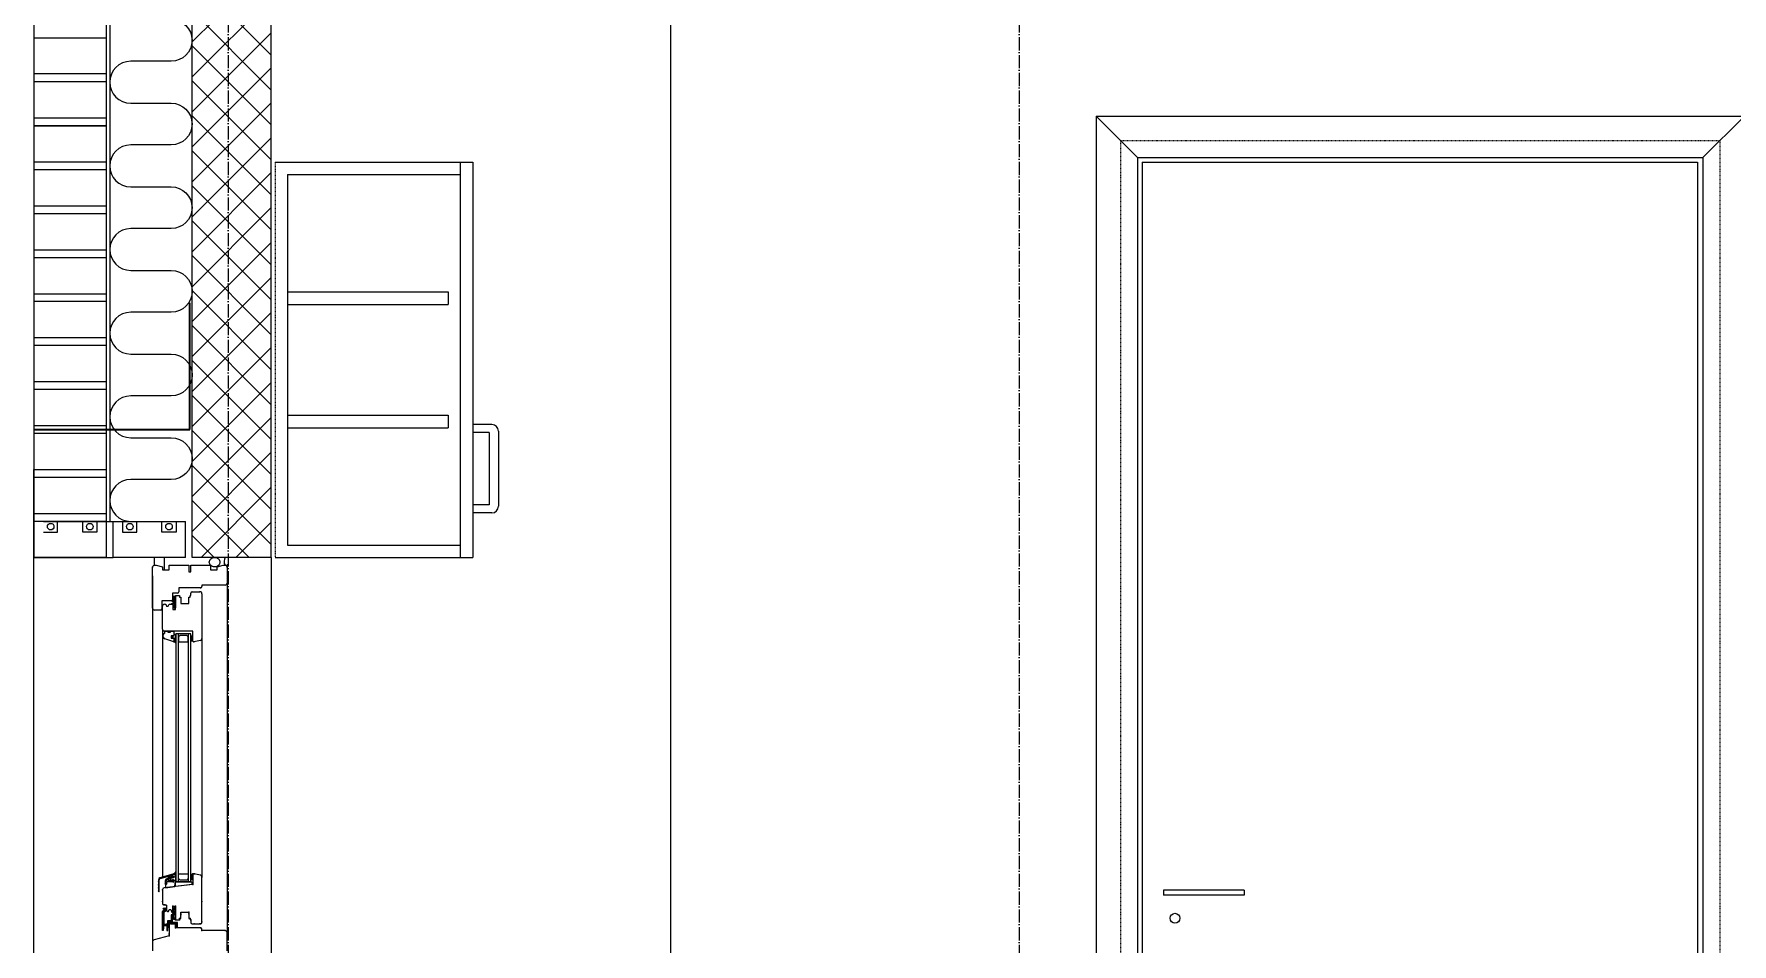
# Model space of a CAD drawing. Header units: millimetres. Extents: x -17350 to 3652, y -2474 to 12378.
# Drawn here: x -9524 to -6947, y 4914 to 6295 of the extents above; entities that cross this region are included whole.
import ezdxf

# ---------------------------------------------------------------- set-up
doc = ezdxf.new("R2010")
doc.units = ezdxf.units.MM
doc.linetypes.add('CENTERLINE', pattern=[27, 20, -3, 1, -3])
doc.linetypes.add('DASHED_1', pattern=[2, 1, -1])
for name, color, linetype, lineweight in [('BETON', 3, 'Continuous', 18), ('HATCH', 8, 'Continuous', 9), ('KITCHEN', 4, 'Continuous', 18), ('KONTUR', 221, 'Continuous', 18), ('MODUL', 8, 'CENTERLINE', 9), ('SNIT', 2, 'Continuous', 35), ('TEGLFUGER', 7, 'Continuous', 9), ('WINDOOR', 181, 'Continuous', 9)]:
    doc.layers.add(name, color=color, linetype=linetype, lineweight=lineweight)

msp = doc.modelspace()

# ---------------------------------------------------------------- hatches: boundary and pattern name
at = {"layer": 'HATCH'}
h = msp.add_hatch(dxfattribs=at)
h.set_pattern_fill('ANSI37', color=256, scale=300, style=0)
h.set_pattern_definition([(45, (-17348.408, -1516.35), (-26.5165, 26.5165), []), (135, (-17348.408, -1516.35), (-26.5165, -26.5165), [])])
h.paths.add_polyline_path([(-9229.4, 6475.3), (-9284.4, 6475.3), (-9284.4, 5500.6), (-9229.4, 5500.6)])
h.paths.add_polyline_path([(-9229.4, 5500.6), (-9164.4, 5500.6), (-9164.4, 6475.3), (-9229.4, 6475.3)])
h.paths.add_polyline_path([(-9229.4, 6675.3), (-9229.4, 6475.3), (-8029.4, 6475.3), (-8029.4, 6675.3)])

# ---------------------------------------------------------------- linework, layer by layer
at = {"layer": 'BETON'}
for p, q in [((-9284.4, 5500.6), (-9284.4, 7688.6)), ((-9164.4, 5500.6), (-9164.4, 6475.3)), ((-9164.4, 5500.6), (-9284.4, 5500.6))]:
    msp.add_line(p, q, dxfattribs=at)
at = {"layer": 'HATCH'}
msp.add_line((-9409.4, 7622), (-9409.4, 5555.3), dxfattribs=at)
msp.add_lwpolyline([(-9316.1, 6316.6, -1), (-9316.1, 6253.2), (-9377.6, 6253.2, 1), (-9377.6, 6189.7), (-9316.1, 6189.7, -1), (-9316.1, 6126.3), (-9377.6, 6126.3, 1), (-9377.6, 6062.8), (-9316.1, 6062.8, -1), (-9316.1, 5999.4), (-9377.6, 5999.4, 1), (-9377.6, 5936), (-9316.1, 5936, -1), (-9316.1, 5872.5), (-9377.6, 5872.5, 1), (-9377.6, 5809.1), (-9316.1, 5809.1, -1), (-9316.1, 5745.6), (-9377.6, 5745.6, 1), (-9377.6, 5682.2), (-9316.1, 5682.2, -1), (-9316.1, 5618.7), (-9377.6, 5618.7, 1), (-9377.6, 5555.3), (-9316.1, 5555.3, -0.967223)], format="xyb", dxfattribs=at)
at = {"layer": 'KITCHEN', "linetype": 'Continuous'}
for p, q in [((-9158.5, 6100.3), (-8858.5, 6100.3)), ((-8877.5, 6100.3), (-8877.5, 5500.3)), ((-8858.5, 6100.3), (-8858.5, 5500.3)), ((-9139.5, 6081.3), (-8877.5, 6081.3)), ((-9139.5, 6081.3), (-9139.5, 5519.3)), ((-9139.5, 5903.3), (-8895.7, 5903.3)), ((-8895.7, 5903.3), (-8895.7, 5884.3)), ((-9139.5, 5884.3), (-8895.7, 5884.3)), ((-9139.5, 5716.3), (-8895.7, 5716.3)), ((-9139.5, 5697.3), (-8895.7, 5697.3)), ((-8895.7, 5716.3), (-8895.7, 5697.3)), ((-8829.5, 5702.2), (-8858.5, 5702.2)), ((-8833.5, 5690.2), (-8858.5, 5690.2)), ((-8833.5, 5690.2), (-8833.5, 5580.2)), ((-8819.5, 5692.2), (-8819.5, 5578.2)), ((-8833.5, 5580.2), (-8858.5, 5580.2)), ((-8829.5, 5568.2), (-8858.5, 5568.2)), ((-9139.5, 5519.3), (-8877.5, 5519.3)), ((-9158.5, 5500.3), (-8858.5, 5500.3))]:
    msp.add_line(p, q, dxfattribs=at)
at = {"layer": 'KITCHEN', "linetype": 'DASHED_1'}
msp.add_line((-9158.5, 6100.3), (-9158.5, 5500.3), dxfattribs=at)
at = {"layer": 'KITCHEN', "linetype": 'Continuous'}
for centre, start, end in [((-8829.5, 5692.2), 0, 90), ((-8829.5, 5578.2), 270, 0)]:
    msp.add_arc(centre, 10, start, end, dxfattribs=at)
at = {"layer": 'KONTUR'}
for p, q in [((-9524.4, 7622), (-9524.4, 5500.6)), ((-9414.4, 5555.3), (-9414.4, 7622)), ((-8558.5, 6475.3), (-8558.5, 4884.4)), ((-9524.4, 4862), (-9524.4, 5634)), ((-9414.4, 5567.3), (-9414.4, 5622)), ((-9524.4, 5555.3), (-9524.4, 5500.6)), ((-9414.4, 5555.3), (-9524.4, 5555.3)), ((-9509.9, 5555.3), (-9488.4, 5555.3)), ((-9488.4, 5539), (-9488.4, 5555.3)), ((-9488.4, 5555.3), (-9450.3, 5555.3)), ((-9450.3, 5539), (-9450.3, 5555.3)), ((-9450.3, 5555.3), (-9428.8, 5555.3)), ((-9428.8, 5555.3), (-9428.8, 5539)), ((-9428.8, 5555.3), (-9414.4, 5555.3)), ((-9414.4, 5555.3), (-9389.9, 5555.3)), ((-9414.4, 5555.3), (-9404.4, 5555.3)), ((-9414.4, 5500.6), (-9414.4, 5555.3)), ((-9414.4, 5555.3), (-9294.4, 5555.3)), ((-9404.4, 5500.6), (-9404.4, 5555.3)), ((-9389.9, 5555.3), (-9389.9, 5539)), ((-9389.9, 5555.3), (-9368.4, 5555.3)), ((-9368.4, 5539), (-9368.4, 5555.3)), ((-9368.4, 5555.3), (-9330.3, 5555.3)), ((-9330.3, 5539), (-9330.3, 5555.3)), ((-9330.3, 5555.3), (-9308.8, 5555.3)), ((-9308.8, 5555.3), (-9308.8, 5539)), ((-9294.4, 5500.6), (-9294.4, 5555.3)), ((-9509.9, 5539), (-9488.4, 5539)), ((-9428.8, 5539), (-9450.3, 5539)), ((-9389.9, 5539), (-9368.4, 5539)), ((-9308.8, 5539), (-9330.3, 5539)), ((-9524.4, 5488.6), (-9524.4, 5500.6)), ((-9524.4, 5500.6), (-9414.4, 5500.6)), ((-9414.4, 5500.6), (-9524.4, 5500.6)), ((-9414.4, 5500.6), (-9404.4, 5500.6)), ((-9294.4, 5500.6), (-9404.4, 5500.6)), ((-9164.4, 5500.6), (-9164.4, 4888.6))]:
    msp.add_line(p, q, dxfattribs=at)
for centre in [(-9499, 5547.3), (-9439.4, 5547.3), (-9379, 5547.3), (-9319.4, 5547.3)]:
    msp.add_circle(centre, 5, dxfattribs=at)
at = {"layer": 'MODUL', "linetype": 'CENTERLINE'}
for p, q in [((-9229.4, 10879.7), (-9229.4, 2130.6)), ((-8029.4, 10879.7), (-8029.4, 2130.6))]:
    msp.add_line(p, q, dxfattribs=at)
at = {"layer": 'SNIT'}
for p, q in [((-9288, 5694.7), (-9288, 5887)), ((-9524.4, 5694.7), (-9288, 5694.7))]:
    msp.add_line(p, q, dxfattribs=at)
at = {"layer": 'TEGLFUGER'}
for p, q in [((-9524.4, 6288.6), (-9414.4, 6288.6)), ((-9414.4, 6234), (-9524.4, 6234)), ((-9414.4, 6222), (-9524.4, 6222)), ((-9524.4, 6167.3), (-9414.4, 6167.3)), ((-9414.4, 6155.3), (-9524.4, 6155.3)), ((-9524.4, 6155.3), (-9414.4, 6155.3)), ((-9524.4, 6100.6), (-9414.4, 6100.6)), ((-9414.4, 6088.6), (-9524.4, 6088.6)), ((-9524.4, 6034), (-9414.4, 6034)), ((-9414.4, 6022), (-9524.4, 6022)), ((-9524.4, 5967.3), (-9414.4, 5967.3)), ((-9414.4, 5955.3), (-9524.4, 5955.3)), ((-9524.4, 5900.6), (-9414.4, 5900.6)), ((-9414.4, 5888.6), (-9524.4, 5888.6)), ((-9524.4, 5834), (-9414.4, 5834)), ((-9524.4, 5834), (-9414.4, 5834)), ((-9414.4, 5822), (-9524.4, 5822)), ((-9524.4, 5767.3), (-9414.4, 5767.3)), ((-9414.4, 5755.3), (-9524.4, 5755.3)), ((-9524.4, 5700.6), (-9414.4, 5700.6)), ((-9414.4, 5688.6), (-9524.4, 5688.6)), ((-9524.4, 5634), (-9414.4, 5634)), ((-9414.4, 5622), (-9524.4, 5622)), ((-9524.4, 5567.3), (-9414.4, 5567.3)), ((-9414.4, 5555.3), (-9524.4, 5555.3))]:
    msp.add_line(p, q, dxfattribs=at)
at = {"layer": 'WINDOOR'}
for p, q in [((-7912.6, 6170.2), (-6928.6, 6170.2)), ((-7912.6, 6170.2), (-7912.6, 3985.3)), ((-7849.6, 6107.2), (-7912.6, 6170.2)), ((-6991.7, 6107.2), (-6928.6, 6170.2)), ((-7849.6, 6107.2), (-6991.7, 6107.2)), ((-7849.6, 6107.2), (-7849.6, 3985.3)), ((-7842.6, 6100.2), (-6999.7, 6100.2)), ((-7842.6, 6100.2), (-7842.6, 3995.9)), ((-6999.7, 6100.2), (-6999.7, 3995.9)), ((-6991.7, 6107.2), (-6991.7, 3985.3)), ((-9341.4, 5488.6), (-9341.4, 5500.6)), ((-9326.5, 5481.6), (-9326.5, 5500.6)), ((-9231.4, 5490.2), (-9231.4, 4931.6)), ((-9344.4, 5472.5), (-9344.4, 4917.6)), ((-9329.4, 5391.6), (-9329.4, 5015.7)), ((-9269.4, 5377.7), (-9269.4, 5015.6)), ((-9334.2, 5009.8), (-9335.5, 5011.1)), ((-9334.2, 5008.7), (-9335.5, 5010)), ((-9334.2, 5007.5), (-9335.5, 5008.8)), ((-9334.2, 5006.4), (-9335.5, 5007.7)), ((-9334.2, 5005.3), (-9335.5, 5006.6)), ((-9334.2, 5004.1), (-9335.5, 5005.4)), ((-9334.2, 5003), (-9335.5, 5004.3)), ((-9334.2, 5001.9), (-9335.5, 5003.2)), ((-9334.2, 5000.7), (-9335.5, 5002)), ((-9334.2, 4999.6), (-9335.5, 5000.9)), ((-9334.2, 4998.5), (-9335.5, 4999.8)), ((-9334.2, 5010.9), (-9335.4, 5012.2)), ((-9334.1, 5012), (-9335.1, 5013)), ((-9333.8, 5012.8), (-9334.7, 5013.7)), ((-9333.1, 5013.3), (-9334, 5014.2)), ((-9332.2, 5013.5), (-9333.2, 5014.5)), ((-9331.4, 5013.8), (-9332.4, 5014.8)), ((-9330.5, 5014), (-9331.5, 5015)), ((-9329.6, 5014.3), (-9330.6, 5015.3)), ((-9328.7, 5014.5), (-9329.7, 5015.6)), ((-9327.8, 5014.8), (-9328.9, 5015.8)), ((-9327, 5015), (-9328, 5016.1)), ((-9326.1, 5015.3), (-9327.1, 5016.3)), ((-9283.1, 5004.6), (-9326.7, 4999.3)), ((-9325.2, 5015.5), (-9326.2, 5016.6)), ((-9324.3, 5015.8), (-9325.3, 5016.8)), ((-9323.8, 5008.5), (-9325.1, 5009.8)), ((-9323.8, 5007.3), (-9325.1, 5008.6)), ((-9323.8, 5006.2), (-9325.1, 5007.5)), ((-9323.4, 5004.7), (-9325.1, 5006.4)), ((-9324.5, 5004.6), (-9325.1, 5005.2)), ((-9323.8, 5009.6), (-9325, 5010.8)), ((-9323.6, 5010.6), (-9324.6, 5011.6)), ((-9323.4, 5016.1), (-9324.5, 5017.1)), ((-9323.2, 5011.3), (-9324.1, 5012.2)), ((-9322.6, 5016.3), (-9323.6, 5017.3)), ((-9322.4, 5011.6), (-9323.4, 5012.6)), ((-9322.8, 5005.2), (-9323.4, 5005.8)), ((-9321.7, 5016.6), (-9322.7, 5017.6)), ((-9321.5, 5011.9), (-9322.6, 5012.9)), ((-9322.2, 5005.7), (-9322.3, 5005.8)), ((-9319.5, 5015.5), (-9321.8, 5017.8)), ((-9320.2, 5011.7), (-9321.7, 5013.2)), ((-9319.6, 5010), (-9321, 5011.4)), ((-9319.8, 5016.9), (-9320.9, 5018.1)), ((-9318.4, 5013.3), (-9320.9, 5015.8)), ((-9320.1, 5012.7), (-9320.8, 5013.4)), ((-9319.3, 5013), (-9320.4, 5014.2)), ((-9315.8, 5014), (-9320.1, 5018.3)), ((-9318.5, 5009.9), (-9319.3, 5010.7)), ((-9318.2, 5017.6), (-9319.2, 5018.6)), ((-9317.5, 5013.5), (-9318.5, 5014.5)), ((-9317.4, 5018), (-9318.3, 5018.8)), ((-9317.3, 5009.9), (-9318.1, 5010.7)), ((-9316.7, 5013.8), (-9317.5, 5014.7)), ((-9316.5, 5018.1), (-9317.4, 5019.1)), ((-9316.2, 5009.9), (-9317, 5010.7)), ((-9315.7, 5018.5), (-9316.5, 5019.3)), ((-9315.1, 5009.9), (-9315.9, 5010.7)), ((-9314.9, 5014.3), (-9315.8, 5015.2)), ((-9314.7, 5018.6), (-9315.7, 5019.6)), ((-9314, 5014.5), (-9315, 5015.6)), ((-9313.9, 5019), (-9314.8, 5019.8)), ((-9314, 5010), (-9314.7, 5010.7)), ((-9313.4, 5010.5), (-9314.1, 5011.3)), ((-9313.1, 5014.8), (-9314, 5015.7)), ((-9312.9, 5019.1), (-9313.9, 5020.1)), ((-9312.4, 5015.2), (-9313.3, 5016.1)), ((-9312.2, 5019.5), (-9313, 5020.3)), ((-9312.1, 5016), (-9312.4, 5016.3)), ((-9309.4, 5001.4), (-9309.4, 5008.7)), ((-9309.4, 5008.7), (-9284.8, 5008.7)), ((-9284.9, 5004.4), (-9309.4, 5001.4)), ((-9284.8, 5008.7), (-9284.9, 5004.4)), ((-9283.1, 5019.7), (-9283.1, 5004.6)), ((-9271.7, 5018.5), (-9281.9, 5020.7)), ((-9269.4, 4947.6), (-9269.4, 5015.6)), ((-9334.2, 4997.4), (-9335.5, 4998.7)), ((-9334.2, 4996.2), (-9335.5, 4997.5)), ((-9334.2, 4995.1), (-9335.5, 4996.4)), ((-9334.2, 4994), (-9335.5, 4995.3)), ((-9334.9, 4993.5), (-9335.5, 4994.1)), ((-9329.4, 4996.3), (-9329.4, 4975.6)), ((-9327.4, 4973.6), (-9324.4, 4973.6)), ((-7687.6, 4995.9), (-7810.1, 4995.9)), ((-7810.1, 4995.9), (-7810.1, 4988.1)), ((-7687.6, 4988.1), (-7810.1, 4988.1)), ((-7687.6, 4995.9), (-7687.6, 4988.1)), ((-9327.4, 4960.2), (-9329.4, 4962.2)), ((-9327.4, 4958.8), (-9329.4, 4960.8)), ((-9327.4, 4957.4), (-9329.4, 4959.4)), ((-9327.4, 4956), (-9329.4, 4958)), ((-9327.4, 4954.5), (-9329.4, 4956.5)), ((-9327.4, 4953.1), (-9329.4, 4955.1)), ((-9327.4, 4951.7), (-9329.4, 4953.7)), ((-9327.4, 4950.3), (-9329.4, 4952.3)), ((-9327.4, 4948.9), (-9329.4, 4950.9)), ((-9327.4, 4947.5), (-9329.4, 4949.5)), ((-9327.4, 4946.1), (-9329.4, 4948.1)), ((-9327.4, 4961.6), (-9329.3, 4963.6)), ((-9327.1, 4962.7), (-9328.8, 4964.5)), ((-9326.9, 4966.8), (-9328, 4967.9)), ((-9326.1, 4963.1), (-9327.8, 4964.9)), ((-9324.6, 4965.9), (-9327.1, 4968.4)), ((-9325, 4963.5), (-9326.7, 4965.2)), ((-9324.6, 4964.5), (-9326.2, 4966.1)), ((-9324.6, 4967.3), (-9325.9, 4968.6)), ((-9323.4, 4972.6), (-9323.4, 4965.6)), ((-9319.5, 4946.6), (-9321.8, 4949)), ((-9321.4, 4963.6), (-9320.4, 4963.6)), ((-9318, 4946.6), (-9320.5, 4949.1)), ((-9320.4, 4963.6), (-9319, 4966.6)), ((-9314.6, 4944.6), (-9319.1, 4949.1)), ((-9319, 4966.6), (-9316.8, 4966.6)), ((-9313.2, 4944.6), (-9317.7, 4949.1)), ((-9316.8, 4966.6), (-9315.4, 4963.6)), ((-9314.3, 4947.1), (-9316.4, 4949.2)), ((-9314.3, 4955.6), (-9316.3, 4957.6)), ((-9314.3, 4954.2), (-9316.3, 4956.2)), ((-9314.3, 4952.8), (-9316.3, 4954.8)), ((-9314.3, 4951.3), (-9316.3, 4953.3)), ((-9314.3, 4949.9), (-9316.3, 4951.9)), ((-9314.3, 4948.5), (-9316.3, 4950.5)), ((-9314.3, 4957), (-9315.9, 4958.6)), ((-9315.4, 4963.6), (-9313.4, 4963.6)), ((-9314.3, 4958.4), (-9314.5, 4958.6)), ((-9313.4, 4963.6), (-9313.4, 4971.6)), ((-9313.4, 4971.6), (-9309.4, 4971.6)), ((-9309.4, 4971.6), (-9309.4, 4950.6)), ((-9309.4, 4950.6), (-9303.5, 4950.6)), ((-9303.5, 4950.6), (-9303.5, 4953.1)), ((-9303.5, 4953.1), (-9301.5, 4953.1)), ((-9301.5, 4953.1), (-9301.5, 4962.4)), ((-9301.5, 4962.4), (-9289.2, 4962.4)), ((-9289.2, 4962.4), (-9289.2, 4953.1)), ((-9289.2, 4953.1), (-9287.2, 4953.1)), ((-9287.2, 4953.1), (-9287.2, 4950.6)), ((-9287.2, 4950.6), (-9286.4, 4950.6)), ((-9286.4, 4950.6), (-9286.4, 4946.6)), ((-9319.4, 4926.6), (-9342.1, 4920.5)), ((-9327.4, 4944.6), (-9329.4, 4946.6)), ((-9327.2, 4943.1), (-9329.4, 4945.2)), ((-9327.7, 4942.1), (-9329.4, 4943.8)), ((-9327.7, 4940.7), (-9329.4, 4942.4)), ((-9327.7, 4939.3), (-9329.4, 4941)), ((-9327.8, 4938), (-9329.4, 4939.6)), ((-9327.9, 4936.7), (-9329.4, 4938.2)), ((-9328, 4935.4), (-9329.4, 4936.7)), ((-9328.7, 4934.6), (-9329.4, 4935.3)), ((-9319.5, 4939.6), (-9323.7, 4943.8)), ((-9323.4, 4942.1), (-9323.7, 4942.4)), ((-9320.9, 4939.6), (-9322.9, 4941.6)), ((-9321.4, 4938.6), (-9322.9, 4940.1)), ((-9321.4, 4937.2), (-9322.8, 4938.6)), ((-9321.4, 4935.8), (-9322.7, 4937.1)), ((-9319.4, 4940.9), (-9322.6, 4944.1)), ((-9321.6, 4934.6), (-9322.5, 4935.6)), ((-9319.9, 4945.6), (-9321.9, 4947.6)), ((-9319.4, 4943.7), (-9321.9, 4946.2)), ((-9319.4, 4942.3), (-9321.9, 4944.8)), ((-9319.4, 4945.1), (-9319.4, 4945.1)), ((-9319.4, 4944.6), (-9319.4, 4926.6)), ((-9309.4, 4944.6), (-9319.4, 4944.6)), ((-9316, 4944.6), (-9316.9, 4945.5)), ((-9311.8, 4944.6), (-9313.8, 4946.6)), ((-9310.4, 4944.6), (-9312.4, 4946.6)), ((-9309, 4944.6), (-9311, 4946.6)), ((-9306.4, 4943.4), (-9309.6, 4946.6)), ((-9309.4, 4938.6), (-9309.4, 4944.6)), ((-9271.4, 4938.6), (-9309.4, 4938.6)), ((-9306.4, 4942), (-9308.9, 4944.5)), ((-9308.2, 4939.6), (-9308.9, 4940.3)), ((-9306.8, 4939.6), (-9308.8, 4941.6)), ((-9306.4, 4940.6), (-9308.2, 4942.5)), ((-9306.4, 4944.9), (-9308.1, 4946.6)), ((-9306.4, 4946.3), (-9306.7, 4946.6)), ((-9284.4, 4944.6), (-9272.4, 4944.6)), ((-9269.4, 4934.6), (-9269.4, 4936.6)), ((-9234.4, 4934.6), (-9269.4, 4934.6)), ((-9231.4, 4903.6), (-9231.4, 4931.6)), ((-9344.4, 4917.6), (-9344.4, 4903.6))]:
    msp.add_line(p, q, dxfattribs=at)
at = {"layer": 'WINDOOR', "linetype": 'DASHED_1'}
for p, q in [((-7875.6, 6133.2), (-6965.6, 6133.2)), ((-7875.6, 6133.2), (-7875.6, 3985.3)), ((-6965.6, 3985.3), (-6965.6, 6133.2))]:
    msp.add_line(p, q, dxfattribs=at)
at = {"layer": 'WINDOOR', "linetype": 'Continuous'}
for p, q in [((-9344.4, 5423.6), (-9344.4, 5485.6)), ((-9341.4, 5488.6), (-9338.7, 5488.6)), ((-9338.7, 5488.6), (-9329.4, 5486.1)), ((-9329.4, 5486.1), (-9329.4, 5481.6)), ((-9329.4, 5481.6), (-9319.4, 5481.6)), ((-9319.4, 5488.6), (-9289.4, 5488.6)), ((-9319.4, 5481.6), (-9319.4, 5488.6)), ((-9289.4, 5488.6), (-9289.4, 5478.6)), ((-9289.4, 5478.6), (-9286.4, 5478.6)), ((-9286.4, 5478.6), (-9286.4, 5488.6)), ((-9286.4, 5488.6), (-9256.4, 5488.6)), ((-9256.4, 5488.6), (-9256.4, 5481.6)), ((-9256.4, 5481.6), (-9246.4, 5481.6)), ((-9246.4, 5486.1), (-9237, 5488.6)), ((-9246.4, 5481.6), (-9246.4, 5486.1)), ((-9237, 5488.6), (-9234.4, 5488.6)), ((-9231.4, 5485.6), (-9231.4, 5461.6)), ((-9306.4, 5446.6), (-9314.3, 5446.6)), ((-9314.3, 5446.6), (-9314.3, 5436.1)), ((-9312, 5441.6), (-9309.4, 5441.6)), ((-9311.3, 5440.6), (-9311.7, 5440.6)), ((-9311.3, 5440.6), (-9311.5, 5440.6)), ((-9310.8, 5431.7), (-9310.8, 5440.1)), ((-9309.4, 5421.6), (-9309.4, 5442.6)), ((-9309.4, 5442.6), (-9303.5, 5442.6)), ((-9309.4, 5441.6), (-9309.4, 5423.9)), ((-9271.4, 5454.6), (-9304.4, 5454.6)), ((-9304.4, 5454.6), (-9304.4, 5448.6)), ((-9303.5, 5442.6), (-9303.5, 5440.1)), ((-9303.5, 5440.1), (-9301.5, 5440.1)), ((-9301.5, 5440.1), (-9301.5, 5430.8)), ((-9289.2, 5440.1), (-9287.2, 5440.1)), ((-9289.2, 5430.8), (-9289.2, 5440.1)), ((-9287.2, 5442.6), (-9286.4, 5442.6)), ((-9287.2, 5440.1), (-9287.2, 5442.6)), ((-9286.4, 5442.6), (-9286.4, 5446.6)), ((-9284.4, 5448.6), (-9272.4, 5448.6)), ((-9269.4, 5458.6), (-9269.4, 5456.6)), ((-9234.4, 5458.6), (-9269.4, 5458.6)), ((-9269.4, 5445.6), (-9269.4, 5377.7)), ((-9332.3, 5420.6), (-9341.4, 5420.6)), ((-9330.3, 5434.6), (-9330.3, 5422.6)), ((-9315.8, 5434.6), (-9330.3, 5434.6)), ((-9329.4, 5391.6), (-9329.4, 5426.6)), ((-9326.4, 5429.6), (-9324.4, 5429.6)), ((-9324.4, 5429.6), (-9323, 5426.6)), ((-9323, 5426.6), (-9320.8, 5426.6)), ((-9320.8, 5426.6), (-9319.4, 5429.6)), ((-9319.4, 5429.6), (-9313.4, 5429.6)), ((-9315.8, 5429.8), (-9315.8, 5429.8)), ((-9311.8, 5429.7), (-9315.6, 5429.6)), ((-9315, 5430.6), (-9312.9, 5430.7)), ((-9313.7, 5435.2), (-9313.9, 5434.8)), ((-9313.9, 5434.8), (-9313.9, 5434.4)), ((-9313.9, 5434.4), (-9313.9, 5434)), ((-9313.9, 5434), (-9313.7, 5433.6)), ((-9313.5, 5435.4), (-9313.7, 5435.2)), ((-9313.7, 5433.6), (-9313.5, 5433.5)), ((-9313.3, 5435.4), (-9313.5, 5435.4)), ((-9313.5, 5433.5), (-9313.3, 5433.4)), ((-9313.4, 5429.6), (-9313.4, 5421.6)), ((-9313.4, 5421.6), (-9309.4, 5421.6)), ((-9313.1, 5435.4), (-9313.3, 5435.4)), ((-9313.3, 5433.4), (-9313.1, 5433.5)), ((-9310.8, 5425.2), (-9313.2, 5427.2)), ((-9310.8, 5423.1), (-9313.2, 5425.1)), ((-9312.9, 5435.2), (-9313.1, 5435.4)), ((-9313.1, 5433.5), (-9312.9, 5433.6)), ((-9312.7, 5434.8), (-9312.9, 5435.2)), ((-9312.9, 5433.6), (-9312.7, 5434)), ((-9312.8, 5427.6), (-9311.2, 5426.4)), ((-9312.8, 5425.5), (-9311.2, 5424.3)), ((-9312.7, 5434.4), (-9312.7, 5434.8)), ((-9312.7, 5434), (-9312.7, 5434.4)), ((-9310.8, 5426.6), (-9310.8, 5428.7)), ((-9310.8, 5424.5), (-9310.8, 5425.2)), ((-9310.1, 5423.1), (-9310.7, 5423.1)), ((-9301.5, 5430.8), (-9289.2, 5430.8)), ((-9283.1, 5388.7), (-9326.7, 5388.7)), ((-9325.6, 5388.7), (-9321.1, 5388.7)), ((-9325.6, 5385.6), (-9325.6, 5388.7)), ((-9321.1, 5388.7), (-9321.1, 5387.2)), ((-9321.1, 5387.2), (-9317.1, 5387.2)), ((-9317.1, 5387.2), (-9317.1, 5388.7)), ((-9317.1, 5388.7), (-9312.1, 5388.7)), ((-9312.1, 5388.7), (-9312.1, 5381.5)), ((-9283.1, 5373.6), (-9283.1, 5388.7)), ((-9328.1, 5379.8), (-9328.1, 5382.7)), ((-9312.1, 5372.7), (-9325.9, 5376.9)), ((-9316.3, 5381.5), (-9316.3, 5377.9)), ((-9312.1, 5381.5), (-9316.3, 5381.5)), ((-9316.3, 5377.9), (-9312.1, 5377.9)), ((-9314.8, 5381.2), (-9315.6, 5379.7)), ((-9315.6, 5379.7), (-9314.8, 5378)), ((-9314.5, 5381.4), (-9314.6, 5381.4)), ((-9314.5, 5380.5), (-9314.3, 5381.1)), ((-9313.7, 5380.5), (-9314.5, 5380.5)), ((-9314.5, 5378.9), (-9313.7, 5378.9)), ((-9314.2, 5378.2), (-9314.5, 5378.9)), ((-9314.5, 5377.9), (-9314.4, 5377.9)), ((-9313.4, 5381.2), (-9313.7, 5380.5)), ((-9313.7, 5378.9), (-9313.3, 5378)), ((-9313, 5381.4), (-9313.1, 5381.4)), ((-9313.1, 5380.5), (-9312.8, 5381.1)), ((-9312.1, 5381), (-9313.1, 5380.5)), ((-9313.1, 5378.9), (-9312.1, 5378.4)), ((-9312.7, 5378.2), (-9313.1, 5378.9)), ((-9313, 5377.9), (-9312.9, 5377.9)), ((-9313, 5372.8), (-9313, 5372.7)), ((-9312.1, 5372.7), (-9312.9, 5372.9)), ((-9312.1, 5383.7), (-9312.1, 5381)), ((-9310.1, 5383.7), (-9312.1, 5383.7)), ((-9312.1, 5378.4), (-9312.1, 5372.7)), ((-9312.1, 5377.9), (-9312.1, 5372.7)), ((-9310.8, 5377.4), (-9310.8, 5377.6)), ((-9310.8, 5373.9), (-9310.8, 5374.9)), ((-9309.2, 5373.9), (-9309.1, 5374)), ((-9309.2, 5370.4), (-9309.1, 5370.5)), ((-9286.1, 5384.6), (-9309.1, 5384.6)), ((-9309.1, 5384.6), (-9309.1, 5008.7)), ((-9309.1, 5379.2), (-9309.1, 5382.7)), ((-9305.1, 5008.7), (-9305.1, 5384.6)), ((-9302.6, 5382.1), (-9304.8, 5379.9)), ((-9304.8, 5379.9), (-9304.8, 5372.6)), ((-9304.8, 5372.6), (-9290.3, 5372.6)), ((-9292.6, 5382.1), (-9302.6, 5382.1)), ((-9290.3, 5379.9), (-9292.6, 5382.1)), ((-9290.3, 5372.6), (-9290.3, 5379.9)), ((-9290.1, 5384.6), (-9290.1, 5008.7)), ((-9286.1, 5008.7), (-9286.1, 5384.6)), ((-9271.7, 5374.8), (-9281.9, 5372.6)), ((-9335.5, 5011.6), (-9335.5, 4994.1)), ((-9334.2, 4994.1), (-9334.2, 5011.7)), ((-9312.3, 5020.5), (-9333.3, 5014.5)), ((-9332.9, 5013.3), (-9321.6, 5016.6)), ((-9325.1, 5010), (-9325.1, 5005.1)), ((-9323.5, 5004.6), (-9324.8, 5004.6)), ((-9324.8, 5004.6), (-9324.8, 4999.5)), ((-9324.8, 4999.5), (-9310.5, 5001.2)), ((-9324.6, 5004.6), (-9323.5, 5004.6)), ((-9323.8, 5005.8), (-9323.8, 5010)), ((-9322.1, 5005.8), (-9323.8, 5005.8)), ((-9323.5, 5006.7), (-9323.5, 5005.8)), ((-9322.1, 5005.8), (-9323.5, 5004.6)), ((-9323.5, 5005.8), (-9322.1, 5005.8)), ((-9323.5, 5004.6), (-9322.1, 5005.8)), ((-9320.7, 5013.5), (-9322.9, 5012.9)), ((-9322.5, 5011.6), (-9321.6, 5011.9)), ((-9313.6, 5007.8), (-9321.3, 5008.7)), ((-9321, 5016.2), (-9320.4, 5014)), ((-9320.2, 5011.5), (-9320.2, 5012.4)), ((-9319.9, 5012.9), (-9312.8, 5014.9)), ((-9319.3, 5014.8), (-9319.8, 5016.6)), ((-9319.5, 5017.2), (-9318.4, 5017.5)), ((-9314.1, 5010.7), (-9319.4, 5010.7)), ((-9319.4, 5009.9), (-9314.1, 5009.9)), ((-9318.7, 5017), (-9318.6, 5016.3)), ((-9318, 5014.7), (-9318.7, 5014.5)), ((-9317.8, 5017.7), (-9318.6, 5017.2)), ((-9318.6, 5016.3), (-9318.1, 5015.9)), ((-9318.4, 5017.5), (-9317.9, 5017.9)), ((-9318.1, 5015.9), (-9315.9, 5015.2)), ((-9317.3, 5014.6), (-9318, 5014.7)), ((-9317.9, 5017.9), (-9317.8, 5017.7)), ((-9317.8, 5017.7), (-9317.3, 5018.1)), ((-9317.7, 5017.4), (-9317.8, 5017.7)), ((-9316.7, 5018.1), (-9317.7, 5017.4)), ((-9316.8, 5014.8), (-9317.4, 5014.9)), ((-9317.4, 5014.9), (-9317.3, 5014.6)), ((-9317.3, 5018.1), (-9317.2, 5017.8)), ((-9317.2, 5017.8), (-9316.7, 5018.3)), ((-9317.1, 5012.9), (-9317.1, 5012.3)), ((-9316.2, 5015), (-9316.8, 5015.1)), ((-9316.8, 5015.1), (-9316.8, 5014.8)), ((-9316.7, 5018.3), (-9316.6, 5018)), ((-9316.6, 5017.8), (-9316.7, 5018.1)), ((-9315.5, 5018.5), (-9316.6, 5017.8)), ((-9316.6, 5018), (-9316.1, 5018.4)), ((-9309.1, 5016), (-9316.3, 5013.9)), ((-9315.6, 5015.1), (-9316.2, 5015.2)), ((-9316.2, 5015.2), (-9316.2, 5015)), ((-9316.2, 5011.3), (-9314.1, 5011)), ((-9316.1, 5018.2), (-9315.5, 5018.6)), ((-9316.1, 5018.4), (-9316.1, 5018.2)), ((-9314.6, 5015.9), (-9316, 5016.6)), ((-9315.9, 5015.2), (-9314.6, 5015.7)), ((-9315, 5015.3), (-9315.6, 5015.4)), ((-9315.6, 5015.4), (-9315.6, 5015.1)), ((-9315.5, 5018.3), (-9314.9, 5018.8)), ((-9315.5, 5018.6), (-9315.5, 5018.3)), ((-9315.4, 5018.2), (-9315.5, 5018.5)), ((-9314.4, 5018.8), (-9315.4, 5018.2)), ((-9314.4, 5015.5), (-9315, 5015.6)), ((-9315, 5015.6), (-9315, 5015.3)), ((-9314.9, 5018.5), (-9314.4, 5018.9)), ((-9314.9, 5018.8), (-9314.9, 5018.5)), ((-9313.8, 5015.6), (-9314.5, 5015.7)), ((-9314.5, 5015.7), (-9314.4, 5015.5)), ((-9314.4, 5018.9), (-9314.3, 5018.7)), ((-9314.3, 5018.5), (-9314.4, 5018.8)), ((-9314.3, 5018.7), (-9313.8, 5019.1)), ((-9314.1, 5016.5), (-9313, 5016.2)), ((-9314.1, 5011), (-9314.1, 5012.1)), ((-9314.1, 5012.1), (-9313.1, 5011.9)), ((-9314.1, 5011.5), (-9314.1, 5010.7)), ((-9313.2, 5018.6), (-9314, 5018.4)), ((-9313.3, 5015.8), (-9313.9, 5015.9)), ((-9313.9, 5015.9), (-9313.8, 5015.6)), ((-9313.8, 5019.1), (-9313.7, 5018.8)), ((-9313.7, 5018.8), (-9312.8, 5019.1)), ((-9312.3, 5016.3), (-9313.3, 5016.1)), ((-9313.3, 5016.1), (-9313.3, 5015.8)), ((-9312.2, 5010.8), (-9312.4, 5008.7)), ((-9312.1, 5020.5), (-9312.1, 5020.2)), ((-9312.1, 5020.1), (-9312.1, 5020.4)), ((-9312.1, 5016.3), (-9312.1, 5016.3)), ((-9312.1, 5015.9), (-9312.1, 5016.1)), ((-9310.7, 5018.6), (-9310.7, 5019.7)), ((-9310.5, 5001.2), (-9309.1, 5014.3)), ((-9309.3, 5023.3), (-9309.4, 5023.3)), ((-9309.3, 5019.6), (-9309.4, 5019.6)), ((-9309.1, 5022.8), (-9309.1, 5023.1)), ((-9309.1, 5019.1), (-9309.1, 5019.4)), ((-9309.1, 5014.3), (-9309.1, 5016)), ((-9286.1, 5008.7), (-9309.1, 5008.7)), ((-9304.8, 5013.4), (-9304.8, 5020.7)), ((-9304.8, 5020.7), (-9290.3, 5020.7)), ((-9302.6, 5011.2), (-9304.8, 5013.4)), ((-9292.6, 5011.2), (-9302.6, 5011.2)), ((-9290.3, 5013.4), (-9292.6, 5011.2)), ((-9290.3, 5020.7), (-9290.3, 5013.4)), ((-9334.9, 4993.5), (-9334.8, 4993.5)), ((-9329.4, 4934.6), (-9329.4, 4963.4)), ((-9328.1, 4967.5), (-9328.1, 4967.8)), ((-9327.9, 4964.9), (-9327.5, 4964.9)), ((-9327.7, 4968.2), (-9326.6, 4968.6)), ((-9326.6, 4966.7), (-9327.7, 4967)), ((-9327.4, 4962), (-9327.4, 4944.1)), ((-9326.6, 4968.6), (-9325.6, 4968.6)), ((-9326.5, 4966.7), (-9326.6, 4966.7)), ((-9325.4, 4963.3), (-9326.4, 4963)), ((-9324.6, 4967.6), (-9324.6, 4964.5)), ((-9321.9, 4948.7), (-9321.9, 4944.1)), ((-9316.7, 4949.1), (-9321.5, 4949.1)), ((-9314.3, 4958.6), (-9316.3, 4958.6)), ((-9316.3, 4958.6), (-9316.3, 4949.5)), ((-9315.8, 4963.5), (-9315.8, 4963.5)), ((-9311.8, 4963.6), (-9315.6, 4963.7)), ((-9315, 4962.6), (-9312.9, 4962.6)), ((-9314.3, 4946.6), (-9314.3, 4958.6)), ((-9313.9, 4959.3), (-9313.7, 4959.6)), ((-9313.9, 4958.9), (-9313.9, 4959.3)), ((-9313.9, 4958.4), (-9313.9, 4958.9)), ((-9313.7, 4958.1), (-9313.9, 4958.4)), ((-9313.7, 4959.6), (-9313.5, 4959.8)), ((-9313.5, 4957.9), (-9313.7, 4958.1)), ((-9313.5, 4959.8), (-9313.3, 4959.9)), ((-9313.3, 4957.9), (-9313.5, 4957.9)), ((-9313.3, 4959.9), (-9313.1, 4959.8)), ((-9313.1, 4957.9), (-9313.3, 4957.9)), ((-9310.8, 4970.1), (-9313.2, 4968.2)), ((-9310.8, 4968.1), (-9313.2, 4966.1)), ((-9313.1, 4959.8), (-9312.9, 4959.6)), ((-9312.9, 4958.1), (-9313.1, 4957.9)), ((-9312.9, 4959.6), (-9312.7, 4959.3)), ((-9312.7, 4958.4), (-9312.9, 4958.1)), ((-9312.8, 4967.8), (-9311.2, 4969)), ((-9312.8, 4965.7), (-9311.2, 4966.9)), ((-9312.7, 4959.3), (-9312.7, 4958.9)), ((-9312.7, 4958.9), (-9312.7, 4958.4)), ((-9312, 4951.7), (-9309.4, 4951.7)), ((-9311.3, 4952.7), (-9311.7, 4952.7)), ((-9311.3, 4952.7), (-9311.5, 4952.7)), ((-9310.8, 4968.8), (-9310.8, 4968.1)), ((-9310.8, 4966.7), (-9310.8, 4964.6)), ((-9310.8, 4961.6), (-9310.8, 4953.2)), ((-9310.1, 4970.2), (-9310.7, 4970.2)), ((-9309.4, 4951.7), (-9309.4, 4969.4)), ((-9328.1, 4934.6), (-9329.4, 4934.6)), ((-9327.7, 4939.4), (-9328.1, 4934.6)), ((-9327.2, 4942.1), (-9327.7, 4942.1)), ((-9327.7, 4942.1), (-9327.7, 4939.4)), ((-9327.4, 4944.1), (-9327.2, 4944.1)), ((-9327.2, 4944.1), (-9323.7, 4944.1)), ((-9327.2, 4944.1), (-9327.2, 4942.1)), ((-9327.2, 4942.1), (-9323.7, 4942.1)), ((-9321.9, 4944.1), (-9323.7, 4944.1)), ((-9323.7, 4944.1), (-9323.7, 4942.1)), ((-9323.7, 4942.1), (-9322.9, 4942.1)), ((-9322.9, 4942.1), (-9322.9, 4939.6)), ((-9322.9, 4939.6), (-9322.5, 4934.6)), ((-9322.5, 4934.6), (-9321.4, 4934.6)), ((-9321.4, 4934.6), (-9321.4, 4939.6)), ((-9321.4, 4939.6), (-9319.4, 4939.6)), ((-9319.9, 4945.1), (-9319.9, 4946.6)), ((-9319.9, 4946.6), (-9316.9, 4946.6)), ((-9319.4, 4945.1), (-9319.9, 4945.1)), ((-9319.4, 4939.6), (-9319.4, 4945.1)), ((-9316.9, 4945.1), (-9317.4, 4945.1)), ((-9317.4, 4945.1), (-9317.4, 4944.6)), ((-9317.4, 4944.6), (-9308.9, 4944.6)), ((-9316.9, 4946.6), (-9316.9, 4945.1)), ((-9306.4, 4946.6), (-9314.3, 4946.6)), ((-9308.9, 4944.6), (-9308.9, 4943.1)), ((-9308.9, 4943.1), (-9308.2, 4943.1)), ((-9308.2, 4941.6), (-9308.9, 4941.6)), ((-9308.9, 4941.6), (-9308.9, 4939.6)), ((-9308.9, 4939.6), (-9306.4, 4939.6)), ((-9308.2, 4943.1), (-9308.2, 4941.6)), ((-9306.4, 4939.6), (-9306.4, 4946.6))]:
    msp.add_line(p, q, dxfattribs=at)
at = {"layer": 'WINDOOR', "linetype": 'ByBlock'}
msp.add_line((-9334.3, 4993.6), (-9334.3, 5013.6), dxfattribs=at)
at = {"layer": 'WINDOOR'}
msp.add_lwpolyline([(-9250.2, 5486.1, -0.088975), (-9253.3, 5486.7, -0.094027), (-9255.9, 5488.3, -0.102182), (-9257.7, 5490.7, -0.108804), (-9258.3, 5493.4, -0.108804), (-9257.7, 5496.1, -0.102182), (-9255.9, 5498.5, -0.094027), (-9253.3, 5500.1, -0.088975), (-9250.2, 5500.6, -0.088975), (-9247, 5500.1, -0.094027), (-9244.4, 5498.5, -0.102182), (-9242.7, 5496.1, -0.108804), (-9242.1, 5493.4, -0.108804), (-9242.7, 5490.7, -0.102182), (-9244.4, 5488.3, -0.094027), (-9247, 5486.7, -0.088975)], format="xyb", close=True, dxfattribs=at)
msp.add_circle((-7792.9, 4953.3), 7.43, dxfattribs=at)
for centre, radius, start, end in [((-9223.2, 5494.5), 12.6, 150.8158, 207.5207), ((-9326.4, 4996.3), 3, 97, 180), ((-9282.1, 5019.7), 1, 78, 180), ((-9272.4, 5015.6), 3, 0, 78), ((-9327.4, 4975.6), 2, 180, 270), ((-9324.4, 4972.6), 1, 0, 90), ((-9321.4, 4965.6), 2, 180, 270), ((-9284.4, 4946.6), 2, 180, 270), ((-9272.4, 4947.6), 3, 270, 0), ((-9271.4, 4936.6), 2, 0, 90), ((-9234.4, 4931.6), 3, 0, 90), ((-9341.4, 4917.6), 3, 105, 180)]:
    msp.add_arc(centre, radius, start, end, dxfattribs=at)
at = {"layer": 'WINDOOR', "linetype": 'Continuous'}
for centre, radius, start, end in [((-9341.4, 5485.6), 3, 90, 180), ((-9234.4, 5485.6), 3, 0, 90), ((-9294.8, 5433.3), 19.7, 157.1139, 177.7055), ((-9294.8, 5433.3), 18.7, 158.2187, 172.052), ((-9312, 5440.6), 1, 90, 157.1139), ((-9311.7, 5440.1), 0.5, 90, 158.2187), ((-9311.3, 5440.1), 0.5, 0, 90), ((-9306.4, 5448.6), 2, 270, 0), ((-9284.4, 5446.6), 2, 90, 180), ((-9272.4, 5445.6), 3, 0, 90), ((-9271.4, 5456.6), 2, 270, 0), ((-9234.4, 5461.6), 3, 270, 0), ((-9341.4, 5423.6), 3, 180, 270), ((-9332.3, 5422.6), 2, 270, 0), ((-9326.4, 5426.6), 3, 90, 180), ((-9315.8, 5436.1), 1.5, 270, 0), ((-9315, 5429.8), 0.8, 91.4327, 181.4327), ((-9315.6, 5429.8), 0.197, 176.9817, 257.8155), ((-9312.5, 5434.4), 1.98, 188.8093, 197.3431), ((-9312.9, 5434.3), 1.54, 197.3431, 217.0139), ((-9313.1, 5434.1), 1.21, 217.0139, 241.2155), ((-9313.3, 5433.8), 0.861, 241.2155, 270), ((-9313.3, 5435), 0.861, 61.2155, 89.4562), ((-9313.3, 5433.8), 0.861, 270, 298.7845), ((-9313, 5427.4), 0.328, 56.2299, 136.6935), ((-9313, 5427.4), 0.3, 141.4607, 231.4607), ((-9313, 5425.3), 0.322, 55.2249, 137.6984), ((-9313, 5425.3), 0.3, 141.4607, 231.4607), ((-9313.5, 5434.7), 1.21, 37.0139, 61.2155), ((-9313.5, 5434.1), 1.21, 298.7845, 328.4445), ((-9316.4, 5432.7), 4.06, 329.9198, 10.3051), ((-9313.7, 5434.5), 1.54, 18.6952, 37.0139), ((-9316.4, 5432.7), 4.76, 334.9584, 29.1081), ((-9311.8, 5431.7), 1.06, 252.9626, 359.9933), ((-9311.8, 5428.7), 1, 0, 91.4327), ((-9311.1, 5426.6), 0.3, 231.4607, 0), ((-9311.1, 5424.5), 0.3, 231.4607, 0), ((-9310.7, 5423.3), 0.2, 237.9092, 270), ((-9310.1, 5423.9), 0.75, 270, 0), ((-9326.4, 5391.6), 3, 180, 263), ((-9325.1, 5382.7), 3, 99.5941, 180), ((-9325.1, 5379.8), 3, 180, 253), ((-9314.6, 5381.1), 0.3, 90, 155), ((-9314.5, 5378.2), 0.3, 205, 270), ((-9314.5, 5381.2), 0.25, 335, 90), ((-9314.4, 5378.1), 0.25, 270, 25), ((-9313.1, 5381.1), 0.3, 90, 155), ((-9313, 5378.2), 0.3, 205, 270), ((-9313, 5381.2), 0.25, 335, 90), ((-9312.9, 5372.8), 0.0908, 76.3016, 179.2876), ((-9312.9, 5372.6), 0.12, 174.95, 259.5044), ((-9312.9, 5378.1), 0.25, 270, 25), ((-9314.6, 5363.7), 8.97, 70.0156, 79.5126), ((-9311.9, 5369.3), 2.84, 24.2275, 81.1337), ((-9310.2, 5377.6), 0.6, 86.4167, 180), ((-9310.5, 5377.4), 0.3, 180, 231.6792), ((-9310.5, 5374.9), 0.3, 54.7325, 180), ((-9310.5, 5373.9), 0.3, 180, 231.6792), ((-9313.2, 5373.9), 4.17, 2.7767, 51.6792), ((-9313.2, 5370.4), 4.17, 2.7767, 51.6792), ((-9311.9, 5372.8), 2.84, 24.2275, 54.7325), ((-9310.1, 5382.7), 1, 0, 90), ((-9310.1, 5379.2), 1, 266.4167, 0), ((-9309.2, 5374), 0.1, 206.7351, 294.6827), ((-9309.2, 5370.5), 0.1, 206.7351, 294.6827), ((-9309.2, 5374.1), 0.1, 294.6827, 2.7767), ((-9309.2, 5370.6), 0.1, 294.6827, 2.7767), ((-9282.1, 5373.6), 1, 180, 282), ((-9272.4, 5377.7), 3, 282, 0), ((-9332.5, 5011.6), 3, 106, 180), ((-9332.5, 5011.7), 1.7, 106, 180), ((-9322.1, 5010), 3, 106, 180), ((-9324.6, 5005.1), 0.5, 180, 270), ((-9322.1, 5010), 1.7, 106, 180), ((-9321.5, 5006.7), 2, 82.729, 180), ((-9322.5, 5011.6), 0.00000489, 286, 254), ((-9321.5, 5016.1), 0.5, 16, 106), ((-9321.5, 5011.4), 0.5, 4.3596, 106), ((-9319.4, 5011.5), 1.6, 184.3596, 270), ((-9320.8, 5013.9), 0.4, 286, 16), ((-9319.7, 5012.4), 0.5, 106, 180), ((-9319.4, 5011.5), 0.8, 180, 270), ((-9319.3, 5016.7), 0.5, 106, 196), ((-9318.8, 5015), 0.5, 196, 286), ((-9318.5, 5017), 0.2, 121.5391, 190.0908), ((-9318.5, 5016.3), 0.1, 190.0908, 235.8238), ((-9316.1, 5012.9), 1, 106, 180), ((-9316.1, 5012.3), 1, 180, 262.766), ((-9315.2, 5015.6), 1.41, 40.4035, 121.5694), ((-9315.9, 5016.7), 0.1, 121.5694, 244.0861), ((-9314.6, 5015.8), 0.1, 299.7714, 64.0861), ((-9314.1, 5018.6), 0.2, 193.372, 286.108), ((-9314.1, 5010.7), 0.8, 270, 90), ((-9313.4, 5008.7), 1, 262.729, 354.6943), ((-9313.6, 5020.1), 1.5, 285.3575, 4.8069), ((-9313.2, 5010.9), 1, 354.6943, 82.766), ((-9313, 5016.3), 0.1, 258.6006, 294.8105), ((-9312.3, 5015.2), 1.15, 86.9693, 124.2194), ((-9313.1, 5020.1), 1, 286, 0), ((-9313.1, 5015.9), 1, 286, 0), ((-9312.3, 5020.4), 0.2, 0, 106), ((-9312.3, 5016.1), 0.2, 0, 106), ((-9315.1, 5026), 6.04, 298.2646, 330.938), ((-9312.3, 5020.5), 0.2, 1, 55.8251), ((-9312.3, 5016.2), 0.221, 39.74, 86.4438), ((-9311.9, 5016.4), 0.178, 224.531, 279.7438), ((-9312, 5018.6), 2.42, 271.5647, 326.4529), ((-9309.9, 5019.7), 0.8, 130.5585, 180), ((-9310.5, 5018.6), 0.2, 180, 321.5728), ((-9312, 5022.2), 2.45, 310.5585, 321.3083), ((-9315.6, 5022.6), 6.7, 321.6676, 330.526), ((-9318.9, 5026.2), 10.3, 327.4755, 340.7816), ((-9319, 5022.6), 10.5, 329.5597, 340.6802), ((-9309.4, 5022.8), 0.5, 90, 151.1076), ((-9309.4, 5019.1), 0.5, 90, 151.1076), ((-9309.3, 5023.1), 0.2, 0, 90), ((-9309.3, 5019.4), 0.2, 0, 90), ((-9334.9, 4994.1), 0.6, 180, 270), ((-9334.8, 4994.1), 0.6, 270, 0), ((-9327.9, 4963.4), 1.5, 90, 180), ((-9327.6, 4967.8), 0.5, 108.4349, 180), ((-9327.6, 4967.5), 0.5, 180, 251.5651), ((-9327.7, 4966.3), 1.5, 279.5941, 357.8357), ((-9326.4, 4962), 1, 90, 180), ((-9326.7, 4966.3), 0.459, 0.2695, 75.0446), ((-9325.6, 4967.6), 1, 0, 90), ((-9325.8, 4964.5), 1.2, 287.1027, 0), ((-9321.5, 4948.7), 0.4, 90, 180), ((-9316.7, 4949.5), 0.4, 270, 0), ((-9315.6, 4963.5), 0.197, 102.1845, 183.0183), ((-9315, 4963.4), 0.8, 178.5673, 268.5673), ((-9312.5, 4958.9), 1.98, 162.6569, 171.1907), ((-9294.8, 4960), 19.7, 182.2945, 202.8861), ((-9312.9, 4959), 1.54, 142.9861, 162.6569), ((-9313.1, 4959.2), 1.21, 118.7845, 142.9861), ((-9313.3, 4959.5), 0.861, 90, 118.7845), ((-9313, 4968), 0.3, 128.5393, 218.5393), ((-9313, 4968), 0.322, 222.3016, 304.7751), ((-9313, 4965.9), 0.3, 128.5393, 218.5393), ((-9313, 4965.9), 0.328, 223.3065, 303.7701), ((-9313.3, 4959.5), 0.861, 61.2155, 90), ((-9313.3, 4958.2), 0.861, 270.5438, 298.7845), ((-9294.8, 4960), 18.7, 187.948, 201.7813), ((-9316.4, 4960.6), 4.06, 349.6949, 30.0802), ((-9313.5, 4959.2), 1.21, 31.5555, 61.2155), ((-9313.5, 4958.5), 1.21, 298.7845, 322.9861), ((-9312, 4952.7), 1, 202.8861, 270), ((-9313.7, 4958.7), 1.54, 322.9861, 341.3048), ((-9316.4, 4960.6), 4.76, 330.8919, 25.0416), ((-9311.8, 4961.6), 1.06, 0.0067, 107.0374), ((-9311.7, 4953.2), 0.5, 201.7813, 270), ((-9311.8, 4964.6), 1, 268.5673, 0), ((-9311.3, 4953.2), 0.5, 270, 0), ((-9311.1, 4968.8), 0.3, 0, 128.5393), ((-9311.1, 4966.7), 0.3, 0, 128.5393), ((-9310.7, 4970), 0.2, 90, 122.0908), ((-9310.1, 4969.4), 0.75, 0, 90)]:
    msp.add_arc(centre, radius, start, end, dxfattribs=at)
for p in [(-9344.4, 5485.6), (-9234.4, 5488.6), (-9231.4, 5485.6), (-9272.4, 5448.6), (-9271.4, 5454.6), (-9281.9, 5372.6)]:
    msp.add_point(p, dxfattribs=at)
at = {"layer": 'WINDOOR', "linetype": 'ByBlock'}
for p in [(-9283.1, 5020.7), (-9283.1, 5019.7), (-9283.1, 5019.7), (-9283.1, 5004.6), (-9281.9, 5020.7), (-9280.9, 5020.7), (-9269.4, 5015.6), (-9269.4, 5015.6), (-9269.4, 5015.6), (-9329.4, 4996.3), (-9329.4, 4996.3), (-9329.4, 4996.3), (-9329.4, 4978.6), (-9329.4, 4978.6), (-9327.4, 4973.6), (-9326.4, 4973.6), (-9325.6, 4973.6), (-9269.4, 4978.6), (-9323.4, 4972.6), (-9323.4, 4972.6), (-9321.4, 4963.6), (-9313.4, 4971.6), (-9313.4, 4971.6), (-9313.4, 4963.6), (-9313.4, 4963.6), (-9309.4, 4971.6), (-9309.4, 4971.6), (-9309.4, 4971.6), (-9309.4, 4950.6), (-9303.5, 4953.1), (-9303.5, 4953.1), (-9303.5, 4950.6), (-9303.5, 4950.6), (-9301.5, 4960), (-9301.5, 4958.5), (-9289.2, 4962.4), (-9289.2, 4960), (-9287.2, 4953.1), (-9287.2, 4953.1), (-9287.2, 4953.1), (-9287.2, 4953.1), (-9286.4, 4950.6), (-9286.4, 4950.6), (-9319.4, 4944.6), (-9319.4, 4944.6), (-9319.4, 4929.6), (-9319.4, 4929.3), (-9319.4, 4926.6), (-9319.4, 4926.6), (-9309.4, 4944.6), (-9309.4, 4938.6), (-9309.4, 4938.6), (-9309.4, 4938.6), (-9281.2, 4944.6), (-9272.4, 4944.6), (-9271.4, 4944.6), (-9271.4, 4944.6), (-9271.4, 4938.6), (-9271.4, 4938.6), (-9271.4, 4938.6), (-9269.4, 4947.6), (-9269.4, 4934.6), (-9269.4, 4934.6), (-9234.4, 4934.6), (-9234.4, 4934.6), (-9231.4, 4931.6)]:
    msp.add_point(p, dxfattribs=at)
at = {"layer": 'WINDOOR', "linetype": 'Continuous'}
msp.add_solid([(-9283.1, 5382.6), (-9286.1, 5382.6), (-9283.1, 5372.6), (-9286.1, 5372.6)], dxfattribs=at)
at = {"layer": 'WINDOOR'}
msp.add_solid([(-9283.1, 5010.7), (-9286.1, 5010.7), (-9283.1, 5020.7), (-9286.1, 5020.7)], dxfattribs=at)

doc.saveas('drawing.dxf')
